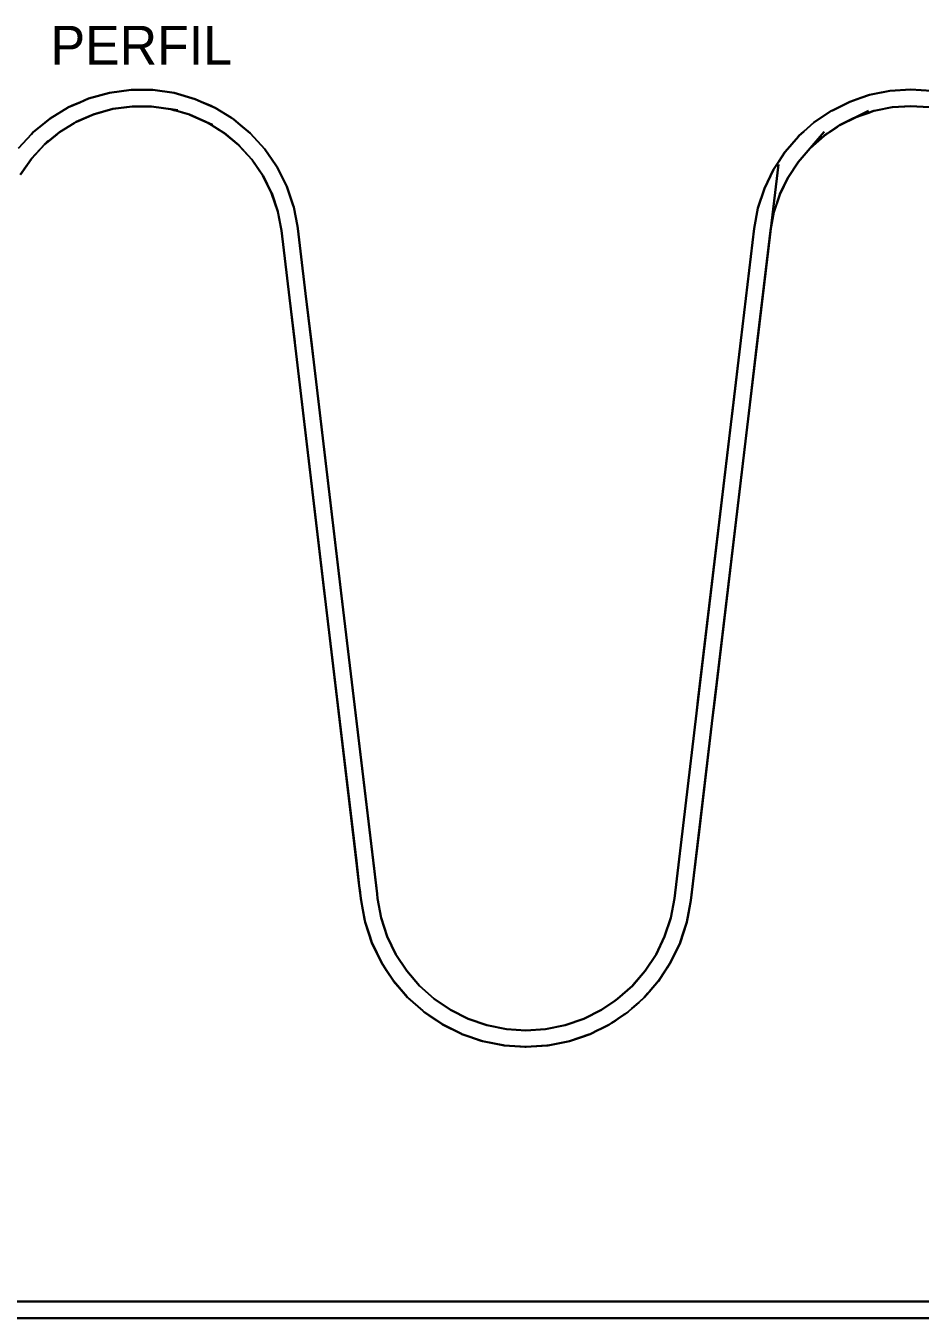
# Model space of a CAD drawing. Extents: x 0 to 2378, y 0 to 1682.
# Drawn here: x 966.2 to 1127.7, y 993.3 to 1226.8 of the extents above; entities that cross this region are included whole.
import ezdxf
from ezdxf.enums import TextEntityAlignment as Align

# ---------------------------------------------------------------- set-up
doc = ezdxf.new("R2010")
doc.units = 0
doc.layers.add('TEXTO', color=7, linetype='CONTINUOUS')
doc.layers.add('VISIBLE', color=7, linetype='CONTINUOUS')

msp = doc.modelspace()

# ---------------------------------------------------------------- linework, layer by layer
at = {"layer": 'VISIBLE'}
for p, q in [((981.3038, 1214.763), (977.5138, 1213.7031)), ((977.5138, 1213.7031), (981.3038, 1214.763)), ((985.1938, 1215.2831), (981.3038, 1214.763)), ((981.3038, 1214.763), (985.1938, 1215.2831)), ((989.1238, 1215.263), (985.1938, 1215.2831)), ((985.1938, 1215.2831), (989.1238, 1215.263)), ((993.0138, 1214.713), (989.1238, 1215.263)), ((989.1238, 1215.263), (993.0138, 1214.713)), ((996.7838, 1213.623), (993.0138, 1214.713)), ((993.0138, 1214.713), (996.7838, 1213.623)), ((1118.6038, 1214.353), (1117.0258, 1213.8122)), ((1117.0258, 1213.8122), (1118.6038, 1214.353)), ((1122.2938, 1215.0931), (1118.6038, 1214.353)), ((1118.6038, 1214.353), (1122.2938, 1215.0931)), ((1118.6038, 1214.353), (1119.8241, 1214.5978)), ((1119.8241, 1214.5978), (1118.6038, 1214.353)), ((1119.8241, 1214.5978), (1122.2938, 1215.0931)), ((1122.2938, 1215.0931), (1119.8241, 1214.5978)), ((1126.0438, 1215.3431), (1122.2938, 1215.0931)), ((1122.2938, 1215.0931), (1126.0438, 1215.3431)), ((1129.7938, 1215.0931), (1126.0438, 1215.3431)), ((1126.0438, 1215.3431), (1129.7938, 1215.0931)), ((973.9138, 1212.133), (970.5638, 1210.0931)), ((970.5638, 1210.0931), (973.9138, 1212.133)), ((975.9255, 1213.0104), (973.9138, 1212.133)), ((973.9138, 1212.133), (975.9255, 1213.0104)), ((973.9138, 1212.133), (974.8862, 1212.5571)), ((974.8862, 1212.5571), (973.9138, 1212.133)), ((974.8862, 1212.5571), (975.9255, 1213.0104)), ((975.9255, 1213.0104), (974.8862, 1212.5571)), ((977.5138, 1213.7031), (975.9255, 1213.0104)), ((975.9255, 1213.0104), (977.5138, 1213.7031)), ((985.3838, 1212.293), (981.9038, 1211.823)), ((981.9529, 1211.8297), (985.3838, 1212.293)), ((985.3838, 1212.293), (985.4334, 1212.2928)), ((988.9038, 1212.273), (985.3838, 1212.293)), ((985.4334, 1212.2928), (988.9038, 1212.273)), ((988.9038, 1212.273), (993.6292, 1211.5941)), ((993.6292, 1211.5941), (988.9038, 1212.273)), ((988.9038, 1212.273), (988.9529, 1212.266)), ((992.3838, 1211.773), (988.9038, 1212.273)), ((988.9529, 1212.266), (992.3838, 1211.773)), ((997.8854, 1213.1352), (996.7838, 1213.623)), ((996.7838, 1213.623), (997.8854, 1213.1352)), ((999.974, 1212.2101), (997.8854, 1213.1352)), ((997.8854, 1213.1352), (999.974, 1212.2101)), ((997.8854, 1213.1352), (999.7651, 1212.3026)), ((999.7651, 1212.3026), (997.8854, 1213.1352)), ((999.7651, 1212.3026), (999.974, 1212.2101)), ((999.974, 1212.2101), (999.7651, 1212.3026)), ((1000.3738, 1212.0331), (999.974, 1212.2101)), ((999.974, 1212.2101), (1000.3738, 1212.0331)), ((1003.3313, 1210.2001), (1000.3738, 1212.0331)), ((1000.3738, 1212.0331), (1003.3313, 1210.2001)), ((1115.0438, 1213.133), (1111.9071, 1211.574)), ((1111.9071, 1211.574), (1115.0438, 1213.133)), ((1117.0258, 1213.8122), (1115.0438, 1213.133)), ((1115.0438, 1213.133), (1117.0258, 1213.8122)), ((1122.6838, 1212.123), (1119.7168, 1211.5296)), ((1119.7168, 1211.5296), (1122.6838, 1212.123)), ((1126.0438, 1212.3431), (1122.6838, 1212.123)), ((1122.6838, 1212.123), (1122.7312, 1212.1261)), ((1122.7312, 1212.1261), (1126.0438, 1212.3431)), ((1126.0438, 1212.3431), (1126.0912, 1212.34)), ((1129.4039, 1212.123), (1126.0438, 1212.3431)), ((1126.0912, 1212.34), (1129.4039, 1212.123)), ((970.5638, 1210.0931), (969.6051, 1209.3078)), ((969.6051, 1209.3078), (970.5638, 1210.0931)), ((978.5238, 1210.873), (975.2938, 1209.4731)), ((975.2938, 1209.4731), (977.8127, 1210.5648)), ((977.8127, 1210.5648), (975.2938, 1209.4731)), ((975.3393, 1209.4928), (978.5238, 1210.873)), ((981.9038, 1211.823), (978.5238, 1210.873)), ((978.5238, 1210.873), (978.5715, 1210.8864)), ((978.5715, 1210.8864), (981.9038, 1211.823)), ((981.9038, 1211.823), (981.9529, 1211.8297)), ((992.3838, 1211.773), (993.1223, 1211.5611)), ((993.1223, 1211.5611), (992.3838, 1211.773)), ((992.3838, 1211.773), (992.4315, 1211.7594)), ((995.7638, 1210.8031), (992.3838, 1211.773)), ((992.4315, 1211.7594), (995.7638, 1210.8031)), ((995.7638, 1210.8031), (999.9275, 1208.9612)), ((999.9275, 1208.9612), (995.7638, 1210.8031)), ((995.7638, 1210.8031), (995.8091, 1210.7831)), ((998.9738, 1209.383), (995.7638, 1210.8031)), ((995.8091, 1210.7831), (998.9738, 1209.383)), ((1003.7138, 1209.963), (1003.3313, 1210.2001)), ((1003.3313, 1210.2001), (1003.7138, 1209.963)), ((1004.9838, 1208.9034), (1003.7138, 1209.963)), ((1003.7138, 1209.963), (1004.9838, 1208.9034)), ((1111.6838, 1211.463), (1108.5638, 1209.353)), ((1108.5638, 1209.353), (1111.6838, 1211.463)), ((1108.5638, 1209.353), (1111.2393, 1211.1624)), ((1111.2393, 1211.1624), (1108.5638, 1209.353)), ((1111.2393, 1211.1624), (1111.6838, 1211.463)), ((1111.6838, 1211.463), (1111.2393, 1211.1624)), ((1111.9071, 1211.574), (1111.6838, 1211.463)), ((1111.6838, 1211.463), (1111.9071, 1211.574)), ((1113.1939, 1208.873), (1118.3911, 1211.463)), ((1118.3911, 1211.463), (1113.1939, 1208.873)), ((1116.2039, 1210.373), (1113.1939, 1208.873)), ((1113.2362, 1208.8942), (1116.2039, 1210.373)), ((1116.2039, 1210.373), (1119.3838, 1211.463)), ((1119.3838, 1211.463), (1116.2039, 1210.373)), ((1118.2962, 1211.0903), (1116.2039, 1210.373)), ((1116.2039, 1210.373), (1116.2486, 1210.3884)), ((1116.2486, 1210.3884), (1118.2962, 1211.0903)), ((1119.3838, 1211.463), (1118.2962, 1211.0903)), ((1118.2962, 1211.0903), (1119.3838, 1211.463)), ((1119.3838, 1211.463), (1119.7168, 1211.5296)), ((1119.7168, 1211.5296), (1119.3838, 1211.463)), ((1119.3838, 1211.463), (1119.4303, 1211.4723)), ((1119.4303, 1211.4723), (1119.7168, 1211.5296)), ((967.1951, 1207.2484), (964.8538, 1204.7231)), ((964.8538, 1204.7231), (967.1951, 1207.2484)), ((967.5238, 1207.603), (967.1951, 1207.2484)), ((967.1951, 1207.2484), (967.5238, 1207.603)), ((969.6051, 1209.3078), (967.5238, 1207.603)), ((967.5238, 1207.603), (969.6051, 1209.3078)), ((972.2938, 1207.6431), (969.5739, 1205.4231)), ((969.6122, 1205.4543), (972.2938, 1207.6431)), ((970.1488, 1205.8924), (971.7714, 1207.2167)), ((971.7714, 1207.2167), (970.1488, 1205.8924)), ((972.2938, 1207.6431), (974.9232, 1209.247)), ((974.9232, 1209.247), (972.2938, 1207.6431)), ((972.2938, 1207.6431), (972.3361, 1207.6688)), ((972.3361, 1207.6688), (974.9232, 1209.247)), ((975.2938, 1209.4731), (974.9232, 1209.247)), ((974.9232, 1209.247), (975.2938, 1209.4731)), ((975.2938, 1209.4731), (975.3393, 1209.4928)), ((998.9738, 1209.383), (999.6469, 1208.9644)), ((999.6469, 1208.9644), (998.9738, 1209.383)), ((998.9738, 1209.383), (999.016, 1209.3568)), ((999.016, 1209.3568), (999.6469, 1208.9644)), ((999.6469, 1208.9644), (1001.2034, 1207.9961)), ((1001.2034, 1207.9961), (999.6469, 1208.9644)), ((1001.9638, 1207.523), (999.6469, 1208.9644)), ((999.6469, 1208.9644), (1001.9638, 1207.523)), ((1001.9638, 1207.523), (1002.0019, 1207.4915)), ((1004.6639, 1205.2831), (1001.9638, 1207.523)), ((1002.0019, 1207.4915), (1004.6639, 1205.2831)), ((1006.7339, 1207.4431), (1004.9838, 1208.9034)), ((1004.9838, 1208.9034), (1006.7339, 1207.4431)), ((1009.3838, 1204.543), (1006.7339, 1207.4431)), ((1006.7339, 1207.4431), (1009.3838, 1204.543)), ((1105.6939, 1202.2031), (1110.4345, 1207.698)), ((1110.4345, 1207.698), (1105.6939, 1202.2031)), ((1106.7509, 1207.7401), (1105.8555, 1206.9435)), ((1105.8555, 1206.9435), (1106.7509, 1207.7401)), ((1108.5638, 1209.353), (1106.7509, 1207.7401)), ((1106.7509, 1207.7401), (1108.5638, 1209.353)), ((1107.8938, 1204.7531), (1110.8754, 1207.402)), ((1110.8754, 1207.402), (1107.8938, 1204.7531)), ((1111.4422, 1207.6864), (1110.4039, 1206.9831)), ((1110.4039, 1206.9831), (1110.8525, 1207.287)), ((1110.8525, 1207.287), (1110.4039, 1206.9831)), ((1110.4431, 1207.0097), (1111.4422, 1207.6864)), ((1110.8525, 1207.287), (1110.8541, 1207.288)), ((1110.8541, 1207.288), (1110.8525, 1207.287)), ((1110.8541, 1207.288), (1111.4422, 1207.6864)), ((1111.4422, 1207.6864), (1110.8541, 1207.288)), ((1113.1939, 1208.873), (1111.4422, 1207.6864)), ((1111.4422, 1207.6864), (1113.1939, 1208.873)), ((1111.4422, 1207.6864), (1112.8229, 1208.6218)), ((1112.8229, 1208.6218), (1111.4422, 1207.6864)), ((1113.1939, 1208.873), (1113.2362, 1208.8942)), ((967.1838, 1202.8431), (970.1562, 1206.0517)), ((970.1562, 1206.0517), (967.1838, 1202.8431)), ((969.5739, 1205.4231), (967.1838, 1202.8431)), ((967.2175, 1202.8794), (969.5739, 1205.4231)), ((969.5739, 1205.4231), (970.1394, 1205.8846)), ((970.1394, 1205.8846), (969.5739, 1205.4231)), ((969.5739, 1205.4231), (969.6122, 1205.4543)), ((970.1394, 1205.8846), (970.1488, 1205.8924)), ((970.1488, 1205.8924), (970.1394, 1205.8846)), ((1004.6639, 1205.2831), (1004.6972, 1205.2464)), ((1007.0338, 1202.683), (1004.6639, 1205.2831)), ((1004.6972, 1205.2464), (1007.0338, 1202.683)), ((1105.7538, 1206.853), (1103.3441, 1204.071)), ((1103.3441, 1204.071), (1105.7538, 1206.853)), ((1105.8555, 1206.9435), (1105.7538, 1206.853)), ((1105.7538, 1206.853), (1105.8555, 1206.9435)), ((1110.4039, 1206.9831), (1107.8938, 1204.7531)), ((1107.9292, 1204.7845), (1110.4039, 1206.9831)), ((1110.4039, 1206.9831), (1110.4431, 1207.0097)), ((967.1838, 1202.8431), (965.1738, 1199.9531)), ((965.2022, 1199.9938), (967.1838, 1202.8431)), ((967.1838, 1202.8431), (967.2175, 1202.8794)), ((1007.0338, 1202.683), (1007.0617, 1202.6422)), ((1009.0138, 1199.7831), (1007.0338, 1202.683)), ((1007.0617, 1202.6422), (1009.0138, 1199.7831)), ((1011.3373, 1201.6921), (1009.3838, 1204.543)), ((1009.3838, 1204.543), (1011.3373, 1201.6921)), ((1103.2938, 1204.013), (1102.2101, 1202.3559)), ((1102.2101, 1202.3559), (1103.2938, 1204.013)), ((1103.3441, 1204.071), (1103.2938, 1204.013)), ((1103.2938, 1204.013), (1103.3441, 1204.071)), ((1107.8938, 1204.7531), (1105.6939, 1202.2031)), ((1105.7248, 1202.239), (1107.8938, 1204.7531)), ((1107.8938, 1204.7531), (1107.9292, 1204.7845)), ((1011.6038, 1201.3031), (1011.3373, 1201.6921)), ((1011.3373, 1201.6921), (1011.6038, 1201.3031)), ((1013.1153, 1198.2715), (1011.6038, 1201.3031)), ((1011.6038, 1201.3031), (1013.1153, 1198.2715)), ((1096.5018, 1154.3368), (1102.1422, 1201.7845)), ((1102.1422, 1201.7845), (1096.5018, 1154.3368)), ((1101.2339, 1200.8631), (1099.6038, 1197.4731)), ((1099.6038, 1197.4731), (1101.2339, 1200.8631)), ((1102.2101, 1202.3559), (1101.2339, 1200.8631)), ((1101.2339, 1200.8631), (1102.2101, 1202.3559)), ((1105.6939, 1202.2031), (1103.8439, 1199.3931)), ((1103.8699, 1199.4326), (1105.6939, 1202.2031)), ((1105.6939, 1202.2031), (1105.7248, 1202.239)), ((1009.0138, 1199.7831), (1009.036, 1199.7387)), ((1010.5839, 1196.633), (1009.0138, 1199.7831)), ((1009.036, 1199.7387), (1010.5839, 1196.633)), ((1013.3538, 1197.793), (1013.1153, 1198.2715)), ((1013.1153, 1198.2715), (1013.3538, 1197.793)), ((1103.8439, 1199.3931), (1102.3838, 1196.3631)), ((1102.4044, 1196.4057), (1103.8439, 1199.3931)), ((1103.8439, 1199.3931), (1103.8699, 1199.4326)), ((1010.5839, 1196.633), (1010.5998, 1196.5861)), ((1011.7138, 1193.3031), (1010.5839, 1196.633)), ((1010.5998, 1196.5861), (1011.7138, 1193.3031)), ((1014.4505, 1194.5466), (1013.3538, 1197.793)), ((1013.3538, 1197.793), (1014.4505, 1194.5466)), ((1099.6038, 1197.4731), (1098.4338, 1193.903)), ((1098.4338, 1193.903), (1099.6038, 1197.4731)), ((1102.3838, 1196.3631), (1101.3339, 1193.1631)), ((1101.3486, 1193.2081), (1102.3838, 1196.3631)), ((1102.3838, 1196.3631), (1102.4044, 1196.4057)), ((1011.7138, 1193.3031), (1011.723, 1193.2545)), ((1012.3638, 1189.853), (1011.7138, 1193.3031)), ((1011.723, 1193.2545), (1012.3638, 1189.853)), ((1014.6138, 1194.0631), (1014.4505, 1194.5466)), ((1014.4505, 1194.5466), (1014.6138, 1194.0631)), ((1015.2631, 1190.6302), (1014.6138, 1194.0631)), ((1014.6138, 1194.0631), (1015.2631, 1190.6302)), ((1098.4338, 1193.903), (1097.7438, 1190.2031)), ((1097.7438, 1190.2031), (1098.4338, 1193.903)), ((1101.3339, 1193.1631), (1101.3486, 1193.2081)), ((1101.3339, 1193.1631), (1100.7238, 1189.853)), ((1100.7324, 1189.8997), (1101.3339, 1193.1631)), ((1012.3638, 1189.853), (1015.1321, 1166.5659)), ((1015.1321, 1166.5659), (1012.3638, 1189.853)), ((1012.3638, 1189.853), (1012.5665, 1188.1481)), ((1014.7546, 1169.7423), (1012.3638, 1189.853)), ((1015.3438, 1190.2031), (1015.2631, 1190.6302)), ((1015.2631, 1190.6302), (1015.3438, 1190.2031)), ((1015.831, 1186.1054), (1015.3438, 1190.2031)), ((1015.3438, 1190.2031), (1015.831, 1186.1054)), ((1097.7438, 1190.2031), (1093.5332, 1154.783)), ((1093.5332, 1154.783), (1097.7438, 1190.2031)), ((1095.339, 1169.9734), (1097.7438, 1190.2031)), ((1097.7438, 1190.2031), (1095.339, 1169.9734)), ((1100.7238, 1189.853), (1098.2095, 1168.702)), ((1098.2095, 1168.702), (1100.7238, 1189.853)), ((1100.7238, 1189.853), (1100.7324, 1189.8997)), ((1012.5665, 1188.1481), (1014.7546, 1169.7423)), ((1016.734, 1178.5093), (1015.831, 1186.1054)), ((1015.831, 1186.1054), (1016.734, 1178.5093)), ((1018.2087, 1166.1036), (1016.734, 1178.5093)), ((1016.734, 1178.5093), (1018.2087, 1166.1036)), ((1016.734, 1178.5093), (1017.8413, 1169.1946)), ((1017.8413, 1169.1946), (1016.734, 1178.5093)), ((1093.8881, 1157.7679), (1095.339, 1169.9734)), ((1095.339, 1169.9734), (1093.8881, 1157.7679)), ((1014.7647, 1169.6568), (1014.7546, 1169.7423)), ((1014.7546, 1169.7423), (1014.7647, 1169.6568)), ((1015.1321, 1166.5659), (1014.7647, 1169.6568)), ((1014.7647, 1169.6568), (1015.1321, 1166.5659)), ((1017.8413, 1169.1946), (1018.2087, 1166.1036)), ((1018.2087, 1166.1036), (1017.8413, 1169.1946)), ((1098.2095, 1168.702), (1096.8566, 1157.3218)), ((1096.8566, 1157.3218), (1098.2095, 1168.702)), ((1015.1321, 1166.5659), (1020.3983, 1122.2668)), ((1020.3983, 1122.2668), (1015.1321, 1166.5659)), ((1020.0444, 1125.2439), (1015.1321, 1166.5659)), ((1015.1321, 1166.5659), (1020.0444, 1125.2439)), ((1023.5287, 1121.3511), (1018.2087, 1166.1036)), ((1018.2087, 1166.1036), (1023.5287, 1121.3511)), ((1018.2087, 1166.1036), (1023.1751, 1124.3255)), ((1023.1751, 1124.3255), (1018.2087, 1166.1036)), ((1093.5332, 1154.783), (1093.8881, 1157.7679)), ((1093.8881, 1157.7679), (1093.5332, 1154.783)), ((1096.8566, 1157.3218), (1096.5018, 1154.3368)), ((1096.5018, 1154.3368), (1096.8566, 1157.3218)), ((1093.5332, 1154.783), (1087.3399, 1102.684)), ((1087.3399, 1102.684), (1093.5332, 1154.783)), ((1087.6638, 1105.4087), (1093.5332, 1154.783)), ((1093.5332, 1154.783), (1087.6638, 1105.4087)), ((1096.5018, 1154.3368), (1090.5836, 1104.5522)), ((1090.5836, 1104.5522), (1096.5018, 1154.3368)), ((1090.8545, 1106.8309), (1096.5018, 1154.3368)), ((1096.5018, 1154.3368), (1090.8545, 1106.8309)), ((1020.3983, 1122.2668), (1020.0444, 1125.2439)), ((1020.0444, 1125.2439), (1020.3983, 1122.2668)), ((1023.1751, 1124.3255), (1023.5287, 1121.3511)), ((1023.5287, 1121.3511), (1023.1751, 1124.3255)), ((1020.3983, 1122.2668), (1022.565, 1104.0403)), ((1022.565, 1104.0403), (1020.3983, 1122.2668)), ((1025.899, 1075.9942), (1020.3983, 1122.2668)), ((1020.3983, 1122.2668), (1025.899, 1075.9942)), ((1029.6287, 1070.038), (1023.5287, 1121.3511)), ((1023.5287, 1121.3511), (1029.6287, 1070.038)), ((1023.5287, 1121.3511), (1029.0906, 1074.5638)), ((1029.0906, 1074.5638), (1023.5287, 1121.3511)), ((1090.8045, 1106.4108), (1090.8545, 1106.8309)), ((1090.8545, 1106.8309), (1090.8045, 1106.4108)), ((1087.3399, 1102.684), (1087.6638, 1105.4087)), ((1087.6638, 1105.4087), (1087.3399, 1102.684)), ((1090.26, 1101.8298), (1090.8045, 1106.4108)), ((1090.8045, 1106.4108), (1090.26, 1101.8298)), ((1090.5836, 1104.5522), (1090.26, 1101.8298)), ((1090.26, 1101.8298), (1090.5836, 1104.5522)), ((1022.565, 1104.0403), (1025.5187, 1079.1934)), ((1025.5187, 1079.1934), (1022.565, 1104.0403)), ((1087.3399, 1102.684), (1083.3538, 1069.153)), ((1083.3538, 1069.153), (1087.3399, 1102.684)), ((1086.3339, 1068.8031), (1090.26, 1101.8298)), ((1090.26, 1101.8298), (1086.3339, 1068.8031)), ((1090.26, 1101.8298), (1087.8064, 1081.1906)), ((1087.8064, 1081.1906), (1090.26, 1101.8298)), ((1087.8064, 1081.1906), (1086.8687, 1073.3023)), ((1086.8687, 1073.3023), (1087.8064, 1081.1906)), ((1025.5187, 1079.1934), (1026.4357, 1071.4793)), ((1026.4357, 1071.4793), (1025.5187, 1079.1934)), ((1026.4357, 1071.4793), (1025.899, 1075.9942)), ((1025.899, 1075.9942), (1026.4357, 1071.4793)), ((1029.0906, 1074.5638), (1029.6287, 1070.038)), ((1029.6287, 1070.038), (1029.0906, 1074.5638)), ((1086.8687, 1073.3023), (1086.3339, 1068.8031)), ((1086.5365, 1070.508), (1086.8687, 1073.3023)), ((1026.4357, 1071.4793), (1026.5758, 1070.3011)), ((1026.5758, 1070.3011), (1026.4357, 1071.4793)), ((1026.7538, 1068.8031), (1026.4357, 1071.4793)), ((1026.4357, 1071.4793), (1026.7538, 1068.8031)), ((1026.5758, 1070.3011), (1026.6101, 1070.0121)), ((1026.6101, 1070.0121), (1026.5758, 1070.3011)), ((1026.6101, 1070.0121), (1026.6422, 1069.7422)), ((1026.6422, 1069.7422), (1026.6101, 1070.0121)), ((1026.6422, 1069.7422), (1026.6707, 1069.5021)), ((1026.6707, 1069.5021), (1026.6422, 1069.7422)), ((1026.6707, 1069.5021), (1026.6947, 1069.3003)), ((1026.6947, 1069.3003), (1026.6707, 1069.5021)), ((1029.7338, 1069.153), (1029.6287, 1070.038)), ((1029.6287, 1070.038), (1029.7338, 1069.153)), ((1086.3339, 1068.8031), (1086.5365, 1070.508)), ((1026.6947, 1069.3003), (1026.714, 1069.1384)), ((1026.714, 1069.1384), (1026.6947, 1069.3003)), ((1026.714, 1069.1384), (1026.7284, 1069.0168)), ((1026.7284, 1069.0168), (1026.714, 1069.1384)), ((1026.7284, 1069.0168), (1026.7384, 1068.9327)), ((1026.7384, 1068.9327), (1026.7284, 1069.0168)), ((1026.7384, 1068.9327), (1026.7444, 1068.8823)), ((1026.7444, 1068.8823), (1026.7384, 1068.9327)), ((1026.7444, 1068.8823), (1026.747, 1068.861)), ((1026.747, 1068.861), (1026.7444, 1068.8823)), ((1026.747, 1068.861), (1026.7538, 1068.8031)), ((1026.7538, 1068.8031), (1026.747, 1068.861)), ((1026.7538, 1068.8031), (1027.3813, 1065.4597)), ((1027.3813, 1065.4597), (1026.7538, 1068.8031)), ((1026.7538, 1068.8031), (1026.7641, 1068.7483)), ((1027.4838, 1064.9131), (1026.7538, 1068.8031)), ((1026.7641, 1068.7483), (1027.4838, 1064.9131)), ((1030.3838, 1065.653), (1029.7338, 1069.153)), ((1029.7338, 1069.153), (1030.3838, 1065.653)), ((1083.3538, 1069.153), (1082.7039, 1065.653)), ((1082.7039, 1065.653), (1083.3538, 1069.153)), ((1086.2725, 1068.4762), (1085.6038, 1064.9131)), ((1085.6141, 1064.9678), (1086.2725, 1068.4762)), ((1085.7661, 1065.7776), (1086.3339, 1068.8031)), ((1086.3339, 1068.8031), (1085.7661, 1065.7776)), ((1086.3339, 1068.8031), (1086.2725, 1068.4762)), ((1086.2725, 1068.4762), (1086.3339, 1068.8031)), ((1027.3813, 1065.4597), (1027.3815, 1065.4586)), ((1027.3815, 1065.4586), (1027.3813, 1065.4597)), ((1027.3815, 1065.4586), (1027.4838, 1064.9131)), ((1027.4838, 1064.9131), (1027.3815, 1065.4586)), ((1027.4838, 1064.9131), (1028.3826, 1062.1657)), ((1028.3826, 1062.1657), (1027.4838, 1064.9131)), ((1027.4838, 1064.9131), (1027.5012, 1064.8601)), ((1028.7138, 1061.153), (1027.4838, 1064.9131)), ((1027.5012, 1064.8601), (1028.7138, 1061.153)), ((1031.4939, 1062.2731), (1030.3838, 1065.653)), ((1030.3838, 1065.653), (1031.4939, 1062.2731)), ((1082.7039, 1065.653), (1081.5939, 1062.2731)), ((1081.5939, 1062.2731), (1082.7039, 1065.653)), ((1084.8236, 1062.5281), (1085.6038, 1064.9131)), ((1085.6038, 1064.9131), (1084.8236, 1062.5281)), ((1085.6038, 1064.9131), (1085.5367, 1064.7078)), ((1085.5367, 1064.7078), (1085.6038, 1064.9131)), ((1085.6038, 1064.9131), (1085.7661, 1065.7776)), ((1085.7661, 1065.7776), (1085.6038, 1064.9131)), ((1085.6038, 1064.9131), (1085.6141, 1064.9678)), ((1085.5367, 1064.7078), (1084.3739, 1061.153)), ((1084.3739, 1061.153), (1084.8236, 1062.5281)), ((1084.8236, 1062.5281), (1084.3739, 1061.153)), ((1084.3912, 1061.206), (1085.5367, 1064.7078)), ((1028.3826, 1062.1657), (1028.7138, 1061.153)), ((1028.7138, 1061.153), (1028.3826, 1062.1657)), ((1028.7138, 1061.153), (1029.7295, 1059.0327)), ((1029.7295, 1059.0327), (1028.7138, 1061.153)), ((1028.7138, 1061.153), (1028.7379, 1061.1028)), ((1030.4239, 1057.583), (1028.7138, 1061.153)), ((1028.7379, 1061.1028), (1030.4239, 1057.583)), ((1033.0339, 1059.0531), (1031.4939, 1062.2731)), ((1031.4939, 1062.2731), (1033.0339, 1059.0531)), ((1081.5939, 1062.2731), (1080.0539, 1059.0531)), ((1080.0539, 1059.0531), (1081.5939, 1062.2731)), ((1084.3739, 1061.153), (1082.6639, 1057.583)), ((1082.6879, 1057.6333), (1084.3739, 1061.153)), ((1083.5592, 1059.4523), (1084.3739, 1061.153)), ((1084.3739, 1061.153), (1083.5592, 1059.4523)), ((1084.3739, 1061.153), (1084.3912, 1061.206)), ((1029.7295, 1059.0327), (1030.4239, 1057.583)), ((1030.4239, 1057.583), (1029.7295, 1059.0327)), ((1034.9939, 1056.083), (1033.0339, 1059.0531)), ((1033.0339, 1059.0531), (1034.9939, 1056.083)), ((1080.0539, 1059.0531), (1078.0939, 1056.083)), ((1078.0939, 1056.083), (1080.0539, 1059.0531)), ((1082.6639, 1057.583), (1083.5592, 1059.4523)), ((1083.5592, 1059.4523), (1082.6639, 1057.583)), ((1030.4239, 1057.583), (1031.3614, 1056.1529)), ((1031.3614, 1056.1529), (1030.4239, 1057.583)), ((1030.4239, 1057.583), (1030.4544, 1057.5364)), ((1031.2611, 1056.306), (1030.4239, 1057.583)), ((1030.4544, 1057.5364), (1031.2611, 1056.306)), ((1032.4591, 1054.4786), (1031.2611, 1056.306)), ((1031.2611, 1056.306), (1032.4591, 1054.4786)), ((1031.3614, 1056.1529), (1032.5938, 1054.2731)), ((1032.5938, 1054.2731), (1031.3614, 1056.1529)), ((1037.3238, 1053.3831), (1034.9939, 1056.083)), ((1034.9939, 1056.083), (1037.3238, 1053.3831)), ((1078.0939, 1056.083), (1075.7639, 1053.3831)), ((1075.7639, 1053.3831), (1078.0939, 1056.083)), ((1075.9275, 1053.5727), (1078.0939, 1056.083)), ((1078.0939, 1056.083), (1075.9275, 1053.5727)), ((1082.6639, 1057.583), (1080.4938, 1054.2731)), ((1080.4938, 1054.2731), (1082.0549, 1056.6542)), ((1082.0549, 1056.6542), (1080.4938, 1054.2731)), ((1080.5244, 1054.3197), (1082.6639, 1057.583)), ((1082.0549, 1056.6542), (1082.6639, 1057.583)), ((1082.6639, 1057.583), (1082.0549, 1056.6542)), ((1082.6639, 1057.583), (1082.6879, 1057.6333)), ((1032.5938, 1054.2731), (1032.4591, 1054.4786)), ((1032.4591, 1054.4786), (1032.5938, 1054.2731)), ((1032.5938, 1054.2731), (1033.2153, 1053.5532)), ((1033.2153, 1053.5532), (1032.5938, 1054.2731)), ((1032.5938, 1054.2731), (1032.6303, 1054.2308)), ((1035.0587, 1051.4181), (1032.5938, 1054.2731)), ((1032.6303, 1054.2308), (1035.0587, 1051.4181)), ((1033.2153, 1053.5532), (1035.1589, 1051.3019)), ((1035.1589, 1051.3019), (1033.2153, 1053.5532)), ((1039.9838, 1051.013), (1037.3238, 1053.3831)), ((1037.3238, 1053.3831), (1039.9838, 1051.013)), ((1075.7639, 1053.3831), (1073.1038, 1051.013)), ((1073.1038, 1051.013), (1075.7639, 1053.3831)), ((1075.7639, 1053.3831), (1075.9275, 1053.5727)), ((1075.9275, 1053.5727), (1075.7639, 1053.3831)), ((1078.5754, 1052.051), (1080.4052, 1054.1703)), ((1080.4052, 1054.1703), (1078.5754, 1052.051)), ((1080.4938, 1054.2731), (1078.7839, 1052.2925)), ((1078.7839, 1052.2925), (1080.4938, 1054.2731)), ((1080.4052, 1054.1703), (1080.4938, 1054.2731)), ((1080.4938, 1054.2731), (1080.4052, 1054.1703)), ((1080.4938, 1054.2731), (1080.5244, 1054.3197)), ((1035.1838, 1051.2731), (1035.0587, 1051.4181)), ((1035.0587, 1051.4181), (1035.1838, 1051.2731)), ((1035.1589, 1051.3019), (1035.1838, 1051.2731)), ((1035.1838, 1051.2731), (1035.1589, 1051.3019)), ((1035.1838, 1051.2731), (1037.2398, 1049.4463)), ((1037.2398, 1049.4463), (1035.1838, 1051.2731)), ((1035.1838, 1051.2731), (1035.2255, 1051.236)), ((1037.9155, 1048.8459), (1035.1838, 1051.2731)), ((1035.2255, 1051.236), (1037.9155, 1048.8459)), ((1042.9338, 1049.0231), (1039.9838, 1051.013)), ((1039.9838, 1051.013), (1042.9338, 1049.0231)), ((1073.1038, 1051.013), (1072.5708, 1050.6534)), ((1072.5708, 1050.6534), (1073.1038, 1051.013)), ((1077.7088, 1051.0997), (1075.6448, 1049.2658)), ((1075.6448, 1049.2658), (1077.7088, 1051.0997)), ((1076.9285, 1050.4064), (1077.9039, 1051.2731)), ((1077.9039, 1051.2731), (1076.9285, 1050.4064)), ((1077.9039, 1051.2731), (1077.7088, 1051.0997)), ((1077.7088, 1051.0997), (1077.9039, 1051.2731)), ((1078.7839, 1052.2925), (1077.9039, 1051.2731)), ((1077.9039, 1051.2731), (1078.5754, 1052.051)), ((1078.5754, 1052.051), (1077.9039, 1051.2731)), ((1077.9039, 1051.2731), (1077.9403, 1051.3153)), ((1077.9403, 1051.3153), (1078.7839, 1052.2925)), ((1037.2398, 1049.4463), (1037.2408, 1049.4455)), ((1037.2408, 1049.4455), (1037.2398, 1049.4463)), ((1037.2408, 1049.4455), (1038.1438, 1048.6431)), ((1038.1438, 1048.6431), (1037.2408, 1049.4455)), ((1038.1438, 1048.6431), (1037.9155, 1048.8459)), ((1037.9155, 1048.8459), (1038.1438, 1048.6431)), ((1038.1438, 1048.6431), (1039.0559, 1048.0285)), ((1039.0559, 1048.0285), (1038.1438, 1048.6431)), ((1038.1438, 1048.6431), (1038.19, 1048.6119)), ((1041.3128, 1046.5079), (1038.1438, 1048.6431)), ((1038.19, 1048.6119), (1041.3128, 1046.5079)), ((1046.1239, 1047.4331), (1042.9338, 1049.0231)), ((1042.9338, 1049.0231), (1046.1239, 1047.4331)), ((1070.1539, 1049.0231), (1066.9638, 1047.4331)), ((1066.9638, 1047.4331), (1070.1539, 1049.0231)), ((1072.5708, 1050.6534), (1070.1539, 1049.0231)), ((1070.1539, 1049.0231), (1072.5708, 1050.6534)), ((1074.7539, 1048.5151), (1071.6639, 1046.4331)), ((1071.71, 1046.4642), (1074.7539, 1048.5151)), ((1074.3695, 1048.2561), (1074.9439, 1048.6431)), ((1074.9439, 1048.6431), (1074.3695, 1048.2561)), ((1074.9439, 1048.6431), (1074.7539, 1048.5151)), ((1074.7539, 1048.5151), (1074.9439, 1048.6431)), ((1075.6448, 1049.2658), (1074.9439, 1048.6431)), ((1074.9439, 1048.6431), (1075.1061, 1048.7872)), ((1075.1061, 1048.7872), (1074.9439, 1048.6431)), ((1074.9439, 1048.6431), (1074.9855, 1048.6801)), ((1074.9855, 1048.6801), (1075.6448, 1049.2658)), ((1075.1061, 1048.7872), (1075.6448, 1049.2658)), ((1075.6448, 1049.2658), (1075.1061, 1048.7872)), ((1075.6448, 1049.2658), (1075.6743, 1049.2921)), ((1075.6743, 1049.2921), (1075.6448, 1049.2658)), ((1075.6743, 1049.2921), (1076.9285, 1050.4064)), ((1076.9285, 1050.4064), (1075.6743, 1049.2921)), ((1039.0559, 1048.0285), (1040.4285, 1047.1037)), ((1040.4285, 1047.1037), (1039.0559, 1048.0285)), ((1040.4285, 1047.1037), (1041.0299, 1046.6985)), ((1041.0299, 1046.6985), (1040.4285, 1047.1037)), ((1041.0299, 1046.6985), (1041.4239, 1046.4331)), ((1041.4239, 1046.4331), (1041.0299, 1046.6985)), ((1041.4239, 1046.4331), (1041.3128, 1046.5079)), ((1041.3128, 1046.5079), (1041.4239, 1046.4331)), ((1041.4239, 1046.4331), (1044.8862, 1044.7019)), ((1044.8862, 1044.7019), (1041.4239, 1046.4331)), ((1041.4239, 1046.4331), (1041.4737, 1046.4081)), ((1044.7616, 1044.7642), (1041.4239, 1046.4331)), ((1041.4737, 1046.4081), (1044.7616, 1044.7642)), ((1049.4939, 1046.283), (1046.1239, 1047.4331)), ((1046.1239, 1047.4331), (1049.4939, 1046.283)), ((1052.9938, 1045.583), (1049.4939, 1046.283)), ((1049.4939, 1046.283), (1052.9938, 1045.583)), ((1063.5939, 1046.283), (1060.0939, 1045.583)), ((1060.0939, 1045.583), (1063.5939, 1046.283)), ((1066.9638, 1047.4331), (1063.5939, 1046.283)), ((1063.5939, 1046.283), (1066.9638, 1047.4331)), ((1071.507, 1046.3546), (1068.1239, 1044.6631)), ((1068.1737, 1044.688), (1071.507, 1046.3546)), ((1070.8046, 1046.0034), (1071.4904, 1046.3463)), ((1071.4904, 1046.3463), (1070.8046, 1046.0034)), ((1071.4904, 1046.3463), (1071.4939, 1046.3481)), ((1071.4939, 1046.3481), (1071.4904, 1046.3463)), ((1071.4939, 1046.3481), (1071.6639, 1046.4331)), ((1071.6639, 1046.4331), (1071.4939, 1046.3481)), ((1071.6639, 1046.4331), (1071.507, 1046.3546)), ((1071.507, 1046.3546), (1071.6639, 1046.4331)), ((1071.6639, 1046.4331), (1072.0363, 1046.684)), ((1072.0363, 1046.684), (1071.6639, 1046.4331)), ((1071.6639, 1046.4331), (1071.71, 1046.4642)), ((1072.0363, 1046.684), (1072.6436, 1047.0932)), ((1072.6436, 1047.0932), (1072.0363, 1046.684)), ((1072.6436, 1047.0932), (1073.3843, 1047.5923)), ((1073.3843, 1047.5923), (1072.6436, 1047.0932)), ((1073.3843, 1047.5923), (1074.2646, 1048.1854)), ((1074.2646, 1048.1854), (1073.3843, 1047.5923)), ((1074.2646, 1048.1854), (1074.3695, 1048.2561)), ((1074.3695, 1048.2561), (1074.2646, 1048.1854)), ((1044.9638, 1044.6631), (1044.7616, 1044.7642)), ((1044.7616, 1044.7642), (1044.9638, 1044.6631)), ((1044.8862, 1044.7019), (1044.9638, 1044.6631)), ((1044.9638, 1044.6631), (1044.8862, 1044.7019)), ((1044.9638, 1044.6631), (1048.7138, 1043.3831)), ((1048.7138, 1043.3831), (1044.9638, 1044.6631)), ((1044.9638, 1044.6631), (1045.0167, 1044.645)), ((1048.4441, 1043.4751), (1044.9638, 1044.6631)), ((1045.0167, 1044.645), (1048.4441, 1043.4751)), ((1056.5438, 1045.3431), (1052.9938, 1045.583)), ((1052.9938, 1045.583), (1056.5438, 1045.3431)), ((1060.0939, 1045.583), (1056.5438, 1045.3431)), ((1056.5438, 1045.3431), (1060.0939, 1045.583)), ((1067.8723, 1044.5772), (1064.3739, 1043.3831)), ((1064.3739, 1043.3831), (1066.3941, 1044.0726)), ((1066.3941, 1044.0726), (1064.3739, 1043.3831)), ((1064.4267, 1043.4011), (1067.8723, 1044.5772)), ((1066.3941, 1044.0726), (1066.7317, 1044.1879)), ((1066.7317, 1044.1879), (1066.3941, 1044.0726)), ((1066.7317, 1044.1879), (1068.1239, 1044.6631)), ((1068.1239, 1044.6631), (1066.7317, 1044.1879)), ((1068.1239, 1044.6631), (1067.8723, 1044.5772)), ((1067.8723, 1044.5772), (1068.1239, 1044.6631)), ((1068.1239, 1044.6631), (1069.6709, 1045.4366)), ((1069.6709, 1045.4366), (1068.1239, 1044.6631)), ((1068.1239, 1044.6631), (1068.1737, 1044.688)), ((1069.6709, 1045.4366), (1069.9187, 1045.5605)), ((1069.9187, 1045.5605), (1069.6709, 1045.4366)), ((1069.9187, 1045.5605), (1070.2908, 1045.7465)), ((1070.2908, 1045.7465), (1069.9187, 1045.5605)), ((1070.2908, 1045.7465), (1070.8046, 1046.0034)), ((1070.8046, 1046.0034), (1070.2908, 1045.7465)), ((1048.7138, 1043.3831), (1048.4441, 1043.4751)), ((1048.4441, 1043.4751), (1048.7138, 1043.3831)), ((1048.7138, 1043.3831), (1052.5939, 1042.6031)), ((1052.5939, 1042.6031), (1048.7138, 1043.3831)), ((1048.7138, 1043.3831), (1048.7685, 1043.3721)), ((1052.3903, 1042.644), (1048.7138, 1043.3831)), ((1048.7685, 1043.3721), (1052.3903, 1042.644)), ((1052.5939, 1042.6031), (1052.3903, 1042.644)), ((1052.3903, 1042.644), (1052.5939, 1042.6031)), ((1052.5939, 1042.6031), (1056.5438, 1042.3431)), ((1056.5438, 1042.3431), (1052.5939, 1042.6031)), ((1052.5939, 1042.6031), (1052.6495, 1042.5994)), ((1056.3042, 1042.3588), (1052.5939, 1042.6031)), ((1052.6495, 1042.5994), (1056.3042, 1042.3588)), ((1056.5438, 1042.3431), (1056.3042, 1042.3588)), ((1056.3042, 1042.3588), (1056.5438, 1042.3431)), ((1056.5438, 1042.3431), (1060.4938, 1042.6031)), ((1060.4938, 1042.6031), (1056.5438, 1042.3431)), ((1060.3128, 1042.5911), (1056.5438, 1042.3431)), ((1056.5438, 1042.3431), (1056.5995, 1042.3467)), ((1056.5995, 1042.3467), (1060.3128, 1042.5911)), ((1060.4938, 1042.6031), (1060.3128, 1042.5911)), ((1060.3128, 1042.5911), (1060.4938, 1042.6031)), ((1064.1843, 1043.345), (1060.4938, 1042.6031)), ((1060.4938, 1042.6031), (1061.9685, 1042.8995)), ((1061.9685, 1042.8995), (1060.4938, 1042.6031)), ((1060.4938, 1042.6031), (1060.5485, 1042.614)), ((1060.5485, 1042.614), (1064.1843, 1043.345)), ((1061.9685, 1042.8995), (1064.3739, 1043.3831)), ((1064.3739, 1043.3831), (1061.9685, 1042.8995)), ((1064.3739, 1043.3831), (1064.1843, 1043.345)), ((1064.1843, 1043.345), (1064.3739, 1043.3831)), ((1064.3739, 1043.3831), (1064.4267, 1043.4011)), ((976.6343, 996.3431), (957.1289, 996.3431)), ((957.1289, 996.3431), (976.6343, 996.3431)), ((961.4321, 996.3431), (976.6343, 996.3431)), ((976.6343, 996.3431), (961.4321, 996.3431)), ((1061.1548, 996.3431), (976.6343, 996.3431)), ((976.6343, 996.3431), (1061.1548, 996.3431)), ((976.6343, 996.3431), (981.0419, 996.3431)), ((981.0419, 996.3431), (976.6343, 996.3431)), ((981.0419, 996.3431), (1061.1548, 996.3431)), ((1061.1548, 996.3431), (981.0419, 996.3431)), ((1070.5721, 996.3431), (1061.1548, 996.3431)), ((1061.1548, 996.3431), (1070.5721, 996.3431)), ((1061.1548, 996.3431), (1065.6353, 996.3431)), ((1065.6353, 996.3431), (1061.1548, 996.3431)), ((1065.6353, 996.3431), (1070.5721, 996.3431)), ((1070.5721, 996.3431), (1065.6353, 996.3431)), ((1082.6068, 996.3431), (1070.5721, 996.3431)), ((1070.5721, 996.3431), (1082.6068, 996.3431)), ((1070.5721, 996.3431), (1074.4182, 996.3431)), ((1074.4182, 996.3431), (1070.5721, 996.3431)), ((1074.4182, 996.3431), (1082.6068, 996.3431)), ((1082.6068, 996.3431), (1074.4182, 996.3431)), ((1097.0062, 996.3431), (1082.6068, 996.3431)), ((1082.6068, 996.3431), (1097.0062, 996.3431)), ((1082.6068, 996.3431), (1086.5473, 996.3431)), ((1086.5473, 996.3431), (1082.6068, 996.3431)), ((1086.5473, 996.3431), (1097.0062, 996.3431)), ((1097.0062, 996.3431), (1086.5473, 996.3431)), ((1115.7657, 996.3431), (1097.0062, 996.3431)), ((1097.0062, 996.3431), (1115.7657, 996.3431)), ((1097.0062, 996.3431), (1101.3433, 996.3431)), ((1101.3433, 996.3431), (1097.0062, 996.3431)), ((1101.3433, 996.3431), (1115.7657, 996.3431)), ((1115.7657, 996.3431), (1101.3433, 996.3431)), ((1141.6037, 996.3431), (1115.7657, 996.3431)), ((1115.7657, 996.3431), (1141.6037, 996.3431)), ((1115.7657, 996.3431), (1121.0274, 996.3431)), ((1121.0274, 996.3431), (1115.7657, 996.3431)), ((1121.0274, 996.3431), (1141.6037, 996.3431)), ((1141.6037, 996.3431), (1121.0274, 996.3431)), ((960.0898, 993.3431), (980.2235, 993.3431)), ((980.2235, 993.3431), (960.0898, 993.3431)), ((980.2235, 993.3431), (964.3972, 993.3431)), ((964.3972, 993.3431), (980.2235, 993.3431)), ((980.2235, 993.3431), (1065.9452, 993.3431)), ((1065.9452, 993.3431), (980.2235, 993.3431)), ((984.6276, 993.3431), (980.2235, 993.3431)), ((980.2235, 993.3431), (984.6276, 993.3431)), ((1065.9452, 993.3431), (984.6276, 993.3431)), ((984.6276, 993.3431), (1065.9452, 993.3431)), ((1065.9452, 993.3431), (1072.5389, 993.3431)), ((1072.5389, 993.3431), (1065.9452, 993.3431)), ((1070.4093, 993.3431), (1065.9452, 993.3431)), ((1065.9452, 993.3431), (1070.4093, 993.3431)), ((1072.5389, 993.3431), (1070.4093, 993.3431)), ((1070.4093, 993.3431), (1072.5389, 993.3431)), ((1072.5389, 993.3431), (1085.1968, 993.3431)), ((1085.1968, 993.3431), (1072.5389, 993.3431)), ((1076.398, 993.3431), (1072.5389, 993.3431)), ((1072.5389, 993.3431), (1076.398, 993.3431)), ((1085.1968, 993.3431), (1076.398, 993.3431)), ((1076.398, 993.3431), (1085.1968, 993.3431)), ((1085.1968, 993.3431), (1100.3826, 993.3431)), ((1100.3826, 993.3431), (1085.1968, 993.3431)), ((1089.1362, 993.3431), (1085.1968, 993.3431)), ((1085.1968, 993.3431), (1089.1362, 993.3431)), ((1100.3826, 993.3431), (1089.1362, 993.3431)), ((1089.1362, 993.3431), (1100.3826, 993.3431)), ((1100.3826, 993.3431), (1120.2182, 993.3431)), ((1120.2182, 993.3431), (1100.3826, 993.3431)), ((1104.7104, 993.3431), (1100.3826, 993.3431)), ((1100.3826, 993.3431), (1104.7104, 993.3431)), ((1120.2182, 993.3431), (1104.7104, 993.3431)), ((1104.7104, 993.3431), (1120.2182, 993.3431)), ((1120.2182, 993.3431), (1147.6037, 993.3431)), ((1147.6037, 993.3431), (1120.2182, 993.3431)), ((1125.4747, 993.3431), (1120.2182, 993.3431)), ((1120.2182, 993.3431), (1125.4747, 993.3431)), ((1147.6037, 993.3431), (1125.4747, 993.3431)), ((1125.4747, 993.3431), (1147.6037, 993.3431))]:
    msp.add_line(p, q, dxfattribs=at)

# ---------------------------------------------------------------- texts
at = {"layer": 'TEXTO'}
msp.add_text('PERFIL', height=7, dxfattribs=at).set_placement((987.0438, 1223.3431), align=Align.MIDDLE_CENTER)

doc.saveas('drawing.dxf')
